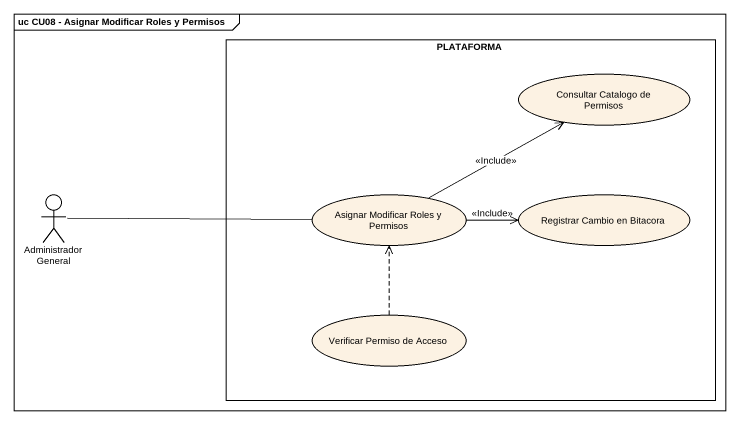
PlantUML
@startuml
mainframe uc CU08 - Asignar Modificar Roles y Permisos
rectangle PLATAFORMA {
  usecase "Consultar Catalogo de Permisos" as Consultar_Catalogo_de
  usecase "Asignar Modificar Roles y Permisos" as Asignar_Modificar_Roles_y
  usecase "Registrar Cambio en Bitacora" as Registrar_Cambio_en_Bitacora
  usecase "Verificar Permiso de Acceso" as Verificar_Permiso_de_Acceso
}
actor "Administrador General" as Administrador_General
Administrador_General -right- Asignar_Modificar_Roles_y
Asignar_Modificar_Roles_y -right-> Consultar_Catalogo_de : <<Include>>
Asignar_Modificar_Roles_y -right-> Registrar_Cambio_en_Bitacora : <<Include>>
Verificar_Permiso_de_Acceso .up.> Asignar_Modificar_Roles_y
@enduml
